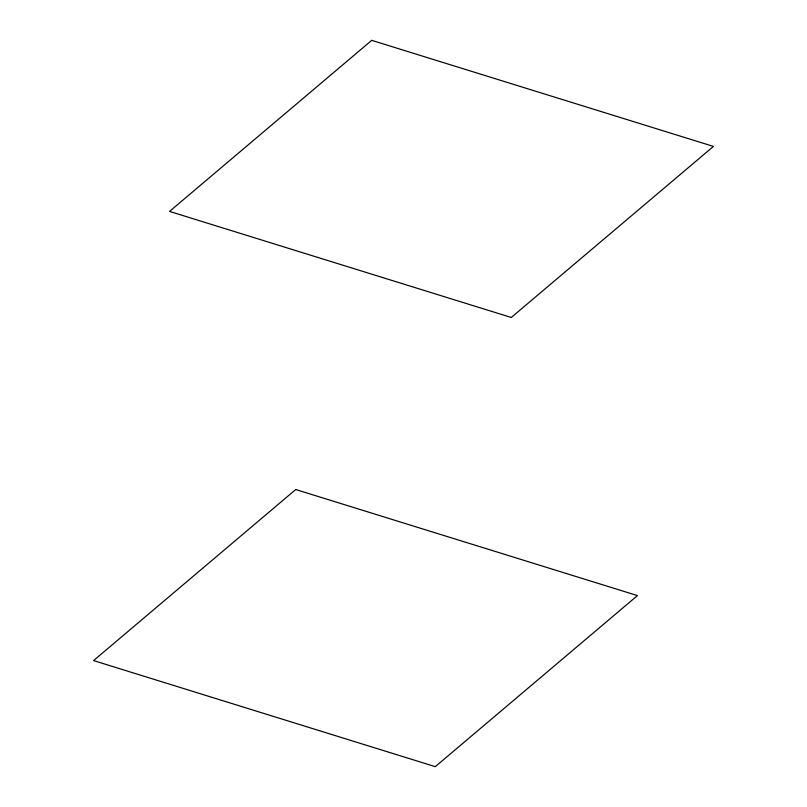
<?xml version="1.0" encoding="UTF-8"?>
<svg xmlns="http://www.w3.org/2000/svg" width="807" height="807" viewBox="0 0 807 807"><rect width="100%" height="100%" fill="white"/><g stroke="black" fill="none" stroke-linecap="round" stroke-linejoin="round"><path stroke-width="1.21" d="M371.714 40.35L169.551 211.414L511.265 317.474L713.428 146.41L371.714 40.35M295.735 489.526L93.572 660.59L435.286 766.65L637.449 595.586L295.735 489.526"/></g></svg>
